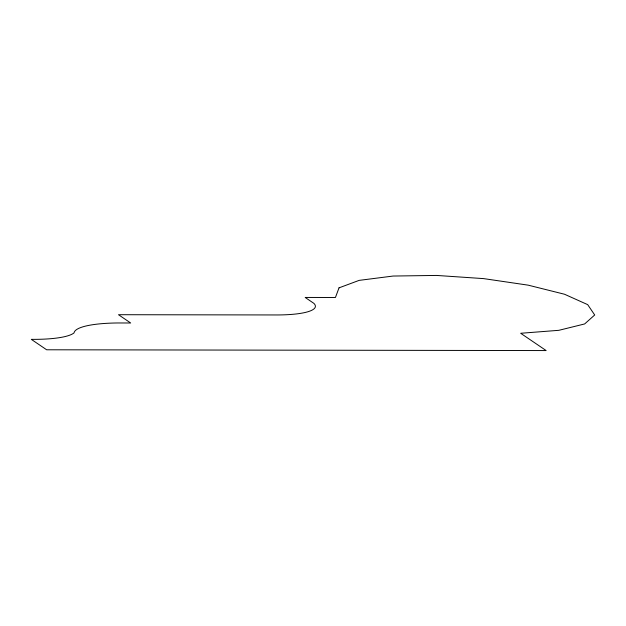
<?xml version="1.0" encoding="UTF-8"?>
<svg xmlns="http://www.w3.org/2000/svg" width="626" height="626" viewBox="0 0 626 626"><rect width="100%" height="100%" fill="white"/><g stroke="black" fill="none" stroke-linecap="round" stroke-linejoin="round"><path stroke-width="0.94" d="M339.026 287.85L335.434 297.491L305.167 297.444L313.806 303.313A58.531 12.27 4.5 0 1 277.208 314.956L118.478 314.706L130.678 322.993L117.578 322.969A70.057 14.688 4.5 0 0 74.064 332.883A63.696 13.349 4.5 0 1 31.3 339.355L46.66 349.785L546.146 350.568L520.675 333.275L558.838 330.317L584.645 323.947L594.7 314.988L587.681 304.635L564.503 294.236L528.227 285.166L483.608 278.609L436.51 275.432L393.12 276.043L359.136 280.378L339.026 287.85"/></g></svg>
